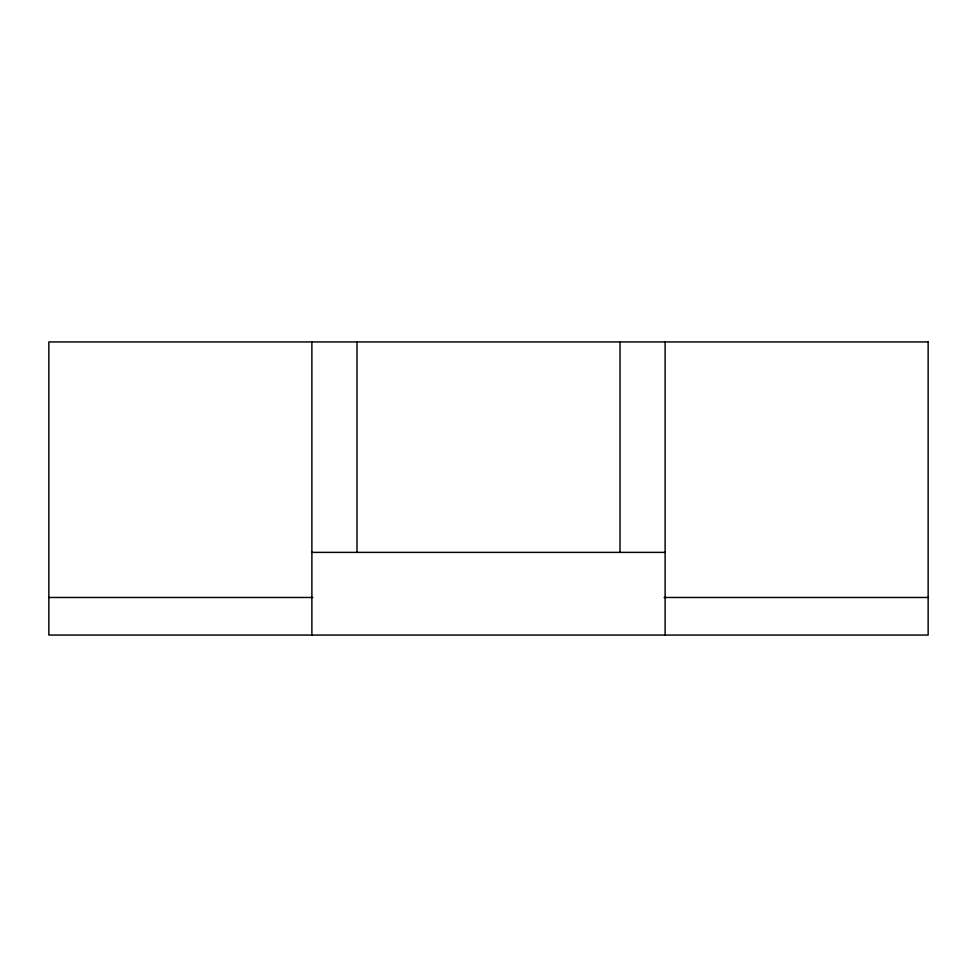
<?xml version="1.0" encoding="UTF-8"?>
<svg xmlns="http://www.w3.org/2000/svg" width="977" height="977" viewBox="0 0 977 977"><rect width="100%" height="100%" fill="white"/><g stroke="black" fill="none" stroke-linecap="round" stroke-linejoin="round"><path stroke-width="1.47" d="M311.883 552.384L665.117 552.384M48.85 597.472L312.823 597.472M664.177 597.472L928.15 597.472M665.117 341.95L665.117 635.05M620.016 341.95L620.016 552.384M356.984 341.95L356.984 552.384M311.883 341.95L311.883 635.05M928.15 341.95L48.85 341.95L48.85 635.05L928.15 635.05L928.15 341.95"/></g></svg>
